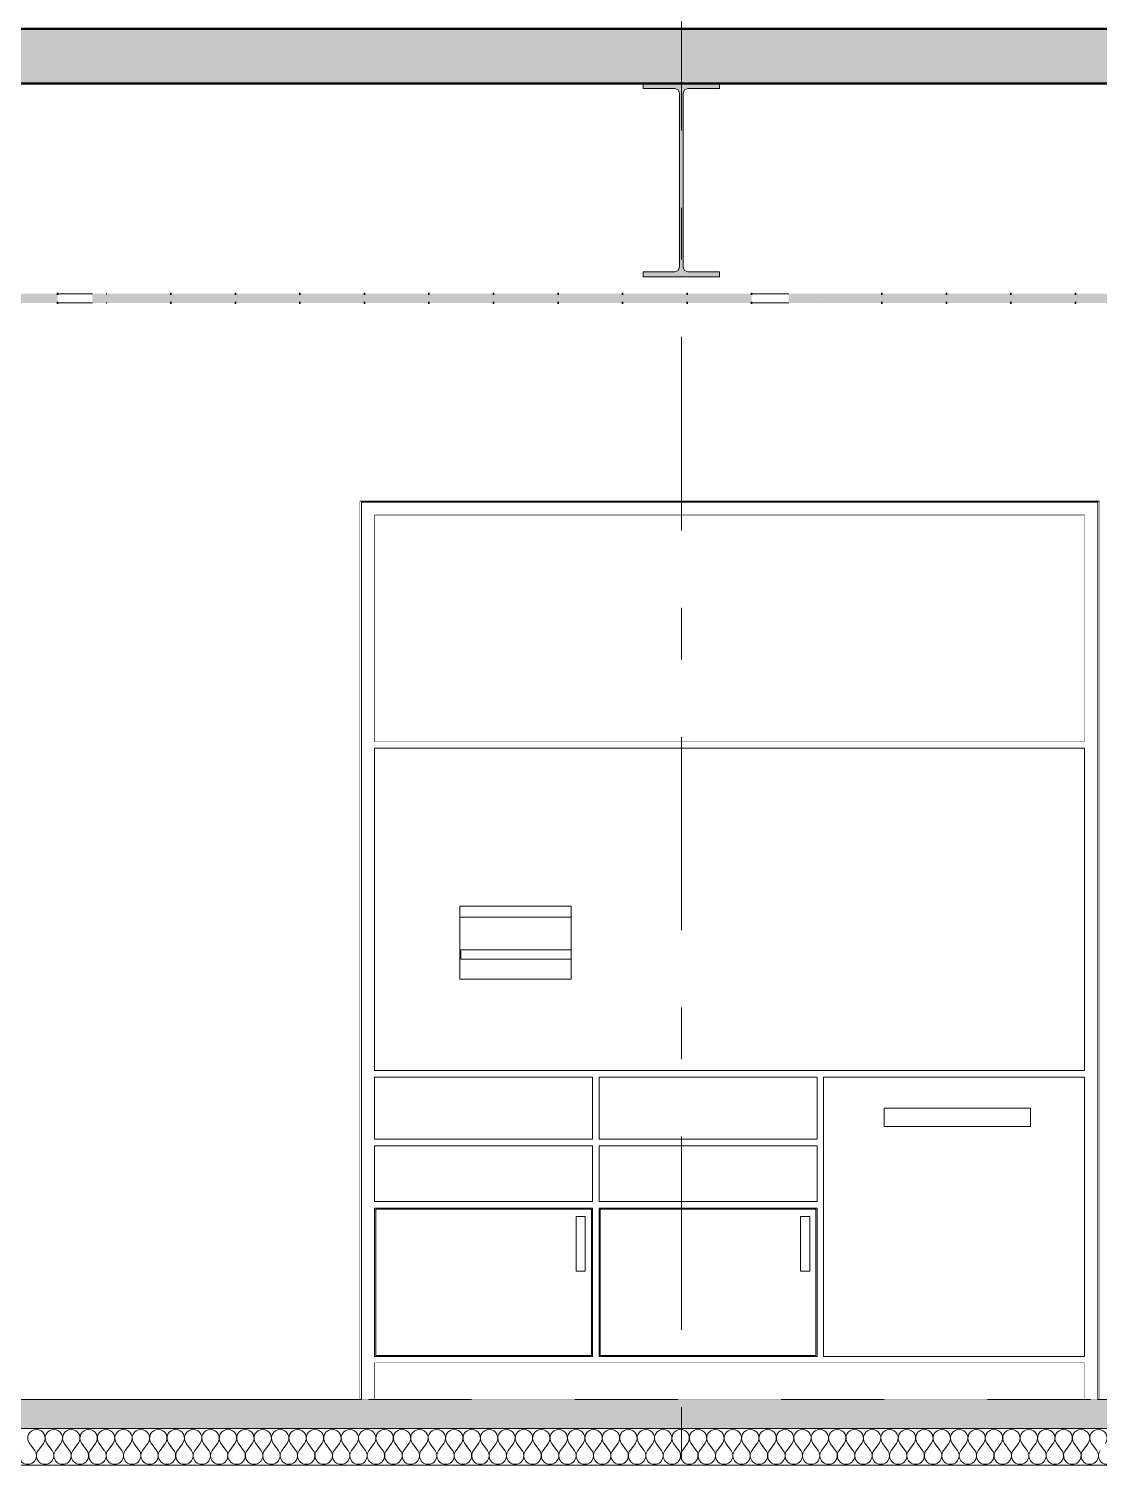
# Model space of a CAD drawing. Header units: millimetres. Extents: x -46169 to 228156, y -86316 to 18123.
# Drawn here: x 129579 to 132507, y -81291 to -77361 of the extents above; entities that cross this region are included whole.
import ezdxf
from ezdxf.enums import TextEntityAlignment as Align

# ---------------------------------------------------------------- set-up
doc = ezdxf.new("R2010")
doc.units = ezdxf.units.MM
doc.header["$MEASUREMENT"] = 0
for name, pattern in [('Dashed', [2822.222233, 1411.111116, -1411.111116]), ('Dense Dotted', [176.388884, 0, -176.388884]), ('Double Dashed', [1093.611073, 529.166651, -211.666656, 141.111112, -211.666656]), ('Wipeout_Contour', [1000, 0, -1000])]:
    doc.linetypes.add(name, pattern=pattern)
for name, color, linetype, lineweight, true_color in [('0_Pen_No__105', 7, 'Continuous', 15, 0xa6a6a6), ('A-230-M_FLOOR.IFC Import_Pen_No__109', 7, 'Continuous', 15, 0xa6a6a6), ('A-230-M_FLOOR.IFC Import_Pen_No__29', 7, 'Continuous', 50, 0x2a2a2a), ('New_A-15-MG_Structural_Grid_Phase_2_Pen_No__222', 7, 'Continuous', 13, 0x65af33), ('New_A-20-M_Ceiling_Pen_No__102', 7, 'Continuous', 15, 0xcccccc), ('New_A-20-M_Ceiling_Pen_No__29', 7, 'Continuous', 50, 0x2a2a2a), ('New_A-20-M_Ceiling_Pen_No__81', 7, 'Continuous', 20, 0x6a6a6a), ('New_A-20-M_Floor_Slab_Pen_No__107', 7, 'Continuous', 15, 0xa6a6a6), ('New_A-20-M_Floor_Slab_Pen_No__109', 7, 'Continuous', 15, 0xa6a6a6), ('New_A-20-M_Floor_Slab_Pen_No__162', 7, 'Continuous', 0, 0xe47200)]:
    doc.layers.add(name, color=color, linetype=linetype, lineweight=lineweight, true_color=true_color)
for name, color, linetype in [('A-230-M_FLOOR.IFC Import', 7, 'Continuous'), ('A-25-M_Curtain_Wall', 7, 'Continuous'), ('A-25-M_Wall_Int', 7, 'Continuous'), ('ArchiCAD Windows', 7, 'Continuous'), ('New_A-15-MG_Structural_Grid_Phase_2', 7, 'Continuous'), ('New_A-20-M_Ceiling', 7, 'Continuous'), ('New_A-20-M_Floor_Slab', 7, 'Continuous'), ('New_A-25-M_Wall_Int', 7, 'Continuous'), ('S-280-M_STRUCT_FRAME.IFC Import', 7, 'Continuous')]:
    doc.layers.add(name, color=color, linetype=linetype)
for name, color, linetype, lineweight in [('A-25-M_Curtain_Wall_Pen_No__90', 8, 'Continuous', 20), ('A-25-M_Wall_Int_Pen_No__87', 8, 'Continuous', 20), ('ArchiCAD Windows_Pen_No__87', 8, 'Continuous', 20), ('New_A-20-M_Floor_Slab_Pen_No__1', 7, 'Continuous', 13), ('New_A-25-M_Wall_Int_Pen_No__87', 8, 'Continuous', 20), ('New_A-25-M_Wall_Int_Pen_No__89', 8, 'Continuous', 20), ('S-280-M_STRUCT_FRAME.IFC Import_Pen_No__1', 7, 'Continuous', 13), ('S-280-M_STRUCT_FRAME.IFC Import_Pen_No__160', 5, 'Continuous', 200)]:
    doc.layers.add(name, color=color, linetype=linetype, lineweight=lineweight)
doc.styles.add('GENERATED_STYLE_1', font='')
doc.styles.get('GENERATED_STYLE_1').set_extended_font_data('Swis721 BT')
pattern_1 = [(0, (104446.8, -81110.96), (0, 779.423), [48.75, -401.25]), (0, (104671.8, -80721.25), (0, 779.423), [48.75, -401.25]), (60, (104446.8, -81110.96), (-675, 389.711), [48.75, -401.25]), (60, (104896.8, -81110.96), (-675, 389.711), [48.75, -401.25]), (120, (104495.5, -81110.96), (675, 389.711), [48.75, -401.25]), (120, (104945.5, -81110.96), (675, 389.711), [48.75, -401.25]), (0, (104446.78, -81035.96), (0, 150), [0, -150, 0, -225]), (45, (104521.78, -81035.96), (-106.066, 106.066), [0, -112.5, 0, -187.5])]

# ---------------------------------------------------------------- blocks, each defined once
blk = doc.blocks.new('Section Elem_13_1', base_point=(104446.8, -81111))
at = {"color": 254, "linetype": 'Wipeout_Contour', "lineweight": 0, "ltscale": 613261.561399}
blk.add_wipeout([(126599.8, -77361), (138228.8, -77361), (138228.8, -77086), (126599.8, -77086)], dxfattribs=at).dxf.layer = 'New_A-20-M_Floor_Slab'
blk = doc.blocks.new('Section Elem_18_1', base_point=(104446.8, -81111))
at = {"layer": 'New_A-25-M_Wall_Int_Pen_No__87', "linetype": 'Continuous'}
blk.add_line((132506.8, -78653), (132506.8, -81111), dxfattribs=at)
blk = doc.blocks.new('Section Elem_42_1', base_point=(104446.8, -81111))
at = {"color": 254, "linetype": 'Wipeout_Contour', "lineweight": 0, "ltscale": 9025615.064778667}
blk.add_wipeout([(122227.6, -77530.2), (122227.6, -77953.8), (122232.9, -77956), (122295.1, -77956), (122295.1, -77973), (122227.6, -77973), (122227.6, -78086), (129753.1, -78086), (130484.8, -78086), (130484.8, -77511), (128118.2, -77511), (128118.2, -77524.2), (128031.3, -77524.2), (128022.3, -77527.9), (128018.6, -77536.9), (128018.6, -78013.4), (128022.3, -78022.3), (128031.3, -78026.1), (128118.2, -78026.1), (128118.2, -78039.3), (127909.4, -78039.3), (127909.4, -78026.1), (127996.3, -78026.1), (128005.2, -78022.3), (128009, -78013.4), (128009, -77844.3), (128008.9, -77844.3), (128008.9, -77644.3), (128009, -77644.3), (128009, -77536.9), (128005.2, -77527.9), (127996.3, -77524.2), (127909.4, -77524.2), (127909.4, -77511), (124768.3, -77511), (124768.3, -77524.2), (124681.4, -77524.2), (124672.4, -77527.9), (124668.7, -77536.9), (124668.7, -77644.3), (124668.7, -77844.3), (124668.7, -78013.4), (124672.4, -78022.3), (124681.4, -78026.1), (124768.3, -78026.1), (124768.3, -78039.3), (124559.5, -78039.3), (124559.5, -78026.1), (124646.4, -78026.1), (124655.3, -78022.3), (124659.1, -78013.4), (124659.1, -77844.3), (124659.1, -77644.3), (124659.1, -77536.9), (124655.3, -77527.9), (124646.4, -77524.2), (124559.5, -77524.2), (124559.5, -77511), (122295.1, -77511), (122295.1, -77528), (122232.9, -77528)], dxfattribs=at).dxf.layer = 'New_A-25-M_Wall_Int'
at = {"color": 254, "linetype": 'Wipeout_Contour', "lineweight": 0, "ltscale": 748914.291087}
blk.add_wipeout([(129753.1, -78111), (122227.6, -78111), (122227.6, -81111), (130484.8, -81111), (130484.8, -78111)], dxfattribs=at).dxf.layer = 'New_A-25-M_Wall_Int'
at = {"layer": 'New_A-25-M_Wall_Int_Pen_No__87', "linetype": 'Continuous'}
blk.add_line((130484.8, -78653), (130484.8, -81111), dxfattribs=at)
blk = doc.blocks.new('Section Elem_73_1', base_point=(104446.8, -81111))
at = {"color": 254, "linetype": 'Wipeout_Contour', "lineweight": 0, "ltscale": 1850826.617403257}
blk.add_wipeout([(130484.8, -81111), (130488.8, -81111), (130488.8, -78656), (132502.8, -78656), (132502.8, -79310.8), (132502.8, -80229), (132502.8, -80993), (132502.8, -81011), (132502.8, -81111), (132506.8, -81111), (132506.8, -78653), (130484.8, -78653)], dxfattribs=at).dxf.layer = 'New_A-25-M_Wall_Int'
blk = doc.blocks.new('*X185', base_point=(104446.8, -81111))
at = {"layer": 'New_A-20-M_Floor_Slab_Pen_No__107', "linetype": 'Continuous'}
for p, q in [((129595, -81250), (129580.7, -81230.9)), ((129604.5, -81250), (129618.8, -81230.9)), ((129642.6, -81250), (129628.4, -81230.9)), ((129652.2, -81250), (129666.5, -81230.9)), ((129690.3, -81250), (129676, -81230.9)), ((129699.8, -81250), (129714.1, -81230.9)), ((129737.9, -81250), (129723.6, -81230.9)), ((129747.4, -81250), (129761.7, -81230.9)), ((129785.5, -81250), (129771.2, -81230.9)), ((129795, -81250), (129809.3, -81230.9)), ((129833.1, -81250), (129818.8, -81230.9)), ((129842.6, -81250), (129856.9, -81230.9)), ((129880.7, -81250), (129866.5, -81230.9)), ((129890.3, -81250), (129904.5, -81230.9)), ((129928.4, -81250), (129914.1, -81230.9)), ((129937.9, -81250), (129952.2, -81230.9)), ((129976, -81250), (129961.7, -81230.9)), ((129985.5, -81250), (129999.8, -81230.9)), ((130023.6, -81250), (130009.3, -81230.9)), ((130033.1, -81250), (130047.4, -81230.9)), ((130071.2, -81250), (130056.9, -81230.9)), ((130080.7, -81250), (130095, -81230.9)), ((130118.8, -81250), (130104.5, -81230.9)), ((130128.4, -81250), (130142.6, -81230.9)), ((130166.5, -81250), (130152.2, -81230.9)), ((130176, -81250), (130190.3, -81230.9)), ((130214.1, -81250), (130199.8, -81230.9)), ((130223.6, -81250), (130237.9, -81230.9)), ((130261.7, -81250), (130247.4, -81230.9)), ((130271.2, -81250), (130285.5, -81230.9)), ((130309.3, -81250), (130295, -81230.9)), ((130318.8, -81250), (130333.1, -81230.9)), ((130356.9, -81250), (130342.6, -81230.9)), ((130366.5, -81250), (130380.7, -81230.9)), ((130404.5, -81250), (130390.3, -81230.9)), ((130414.1, -81250), (130428.4, -81230.9)), ((130452.2, -81250), (130437.9, -81230.9)), ((130461.7, -81250), (130476, -81230.9)), ((130499.8, -81250), (130485.5, -81230.9)), ((130509.3, -81250), (130523.6, -81230.9)), ((130547.4, -81250), (130533.1, -81230.9)), ((130556.9, -81250), (130571.2, -81230.9)), ((130595, -81250), (130580.7, -81230.9)), ((130604.5, -81250), (130618.8, -81230.9)), ((130642.6, -81250), (130628.4, -81230.9)), ((130652.2, -81250), (130666.5, -81230.9)), ((130690.3, -81250), (130676, -81230.9)), ((130699.8, -81250), (130714.1, -81230.9)), ((130737.9, -81250), (130723.6, -81230.9)), ((130747.4, -81250), (130761.7, -81230.9)), ((130785.5, -81250), (130771.2, -81230.9)), ((130795, -81250), (130809.3, -81230.9)), ((130833.1, -81250), (130818.8, -81230.9)), ((130842.6, -81250), (130856.9, -81230.9)), ((130880.7, -81250), (130866.5, -81230.9)), ((130890.3, -81250), (130904.5, -81230.9)), ((130928.4, -81250), (130914.1, -81230.9)), ((130937.9, -81250), (130952.2, -81230.9)), ((130976, -81250), (130961.7, -81230.9)), ((130985.5, -81250), (130999.8, -81230.9)), ((131023.6, -81250), (131009.3, -81230.9)), ((131033.1, -81250), (131047.4, -81230.9)), ((131071.2, -81250), (131056.9, -81230.9)), ((131080.7, -81250), (131095, -81230.9)), ((131118.8, -81250), (131104.5, -81230.9)), ((131128.4, -81250), (131142.6, -81230.9)), ((131166.5, -81250), (131152.2, -81230.9)), ((131176, -81250), (131190.3, -81230.9)), ((131214.1, -81250), (131199.8, -81230.9)), ((131223.6, -81250), (131237.9, -81230.9)), ((131261.7, -81250), (131247.4, -81230.9)), ((131271.2, -81250), (131285.5, -81230.9)), ((131309.3, -81250), (131295, -81230.9)), ((131318.8, -81250), (131333.1, -81230.9)), ((131356.9, -81250), (131342.6, -81230.9)), ((131366.5, -81250), (131380.7, -81230.9)), ((131404.5, -81250), (131390.3, -81230.9)), ((131414.1, -81250), (131428.4, -81230.9)), ((131452.2, -81250), (131437.9, -81230.9)), ((131461.7, -81250), (131476, -81230.9)), ((131499.8, -81250), (131485.5, -81230.9)), ((131509.3, -81250), (131523.6, -81230.9)), ((131547.4, -81250), (131533.1, -81230.9)), ((131556.9, -81250), (131571.2, -81230.9)), ((131595, -81250), (131580.7, -81230.9)), ((131604.5, -81250), (131618.8, -81230.9)), ((131642.6, -81250), (131628.4, -81230.9)), ((131652.2, -81250), (131666.5, -81230.9)), ((131690.3, -81250), (131676, -81230.9)), ((131699.8, -81250), (131714.1, -81230.9)), ((131737.9, -81250), (131723.6, -81230.9)), ((131747.4, -81250), (131761.7, -81230.9)), ((131785.5, -81250), (131771.2, -81230.9)), ((131795, -81250), (131809.3, -81230.9)), ((131833.1, -81250), (131818.8, -81230.9)), ((131842.6, -81250), (131856.9, -81230.9)), ((131880.7, -81250), (131866.5, -81230.9)), ((131890.3, -81250), (131904.5, -81230.9)), ((131928.4, -81250), (131914.1, -81230.9)), ((131937.9, -81250), (131952.2, -81230.9)), ((131976, -81250), (131961.7, -81230.9)), ((131985.5, -81250), (131999.8, -81230.9)), ((132023.6, -81250), (132009.3, -81230.9)), ((132033.1, -81250), (132047.4, -81230.9)), ((132071.2, -81250), (132056.9, -81230.9)), ((132080.7, -81250), (132095, -81230.9)), ((132118.8, -81250), (132104.5, -81230.9)), ((132128.4, -81250), (132142.6, -81230.9)), ((132166.5, -81250), (132152.2, -81230.9)), ((132176, -81250), (132190.3, -81230.9)), ((132214.1, -81250), (132199.8, -81230.9)), ((132223.6, -81250), (132237.9, -81230.9)), ((132261.7, -81250), (132247.4, -81230.9)), ((132271.2, -81250), (132285.5, -81230.9)), ((132309.3, -81250), (132295, -81230.9)), ((132318.8, -81250), (132333.1, -81230.9)), ((132356.9, -81250), (132342.6, -81230.9)), ((132366.5, -81250), (132380.7, -81230.9)), ((132404.5, -81250), (132390.3, -81230.9)), ((132414.1, -81250), (132428.4, -81230.9)), ((132452.2, -81250), (132437.9, -81230.9)), ((132461.7, -81250), (132476, -81230.9)), ((132499.8, -81250), (132485.5, -81230.9))]:
    blk.add_line(p, q, dxfattribs=at)
for centre, start, end in [((129599.8, -81216.7), 90, 216.8699), ((129599.8, -81216.7), 323.1301, 90), ((129647.4, -81216.7), 90, 216.8699), ((129647.4, -81216.7), 323.1301, 90), ((129695, -81216.7), 90, 216.8699), ((129695, -81216.7), 323.1301, 90), ((129742.6, -81216.7), 90, 216.8699), ((129742.6, -81216.7), 323.1301, 90), ((129790.3, -81216.7), 90, 216.8699), ((129790.3, -81216.7), 323.1301, 90), ((129837.9, -81216.7), 90, 216.8699), ((129837.9, -81216.7), 323.1301, 90), ((129885.5, -81216.7), 90, 216.8699), ((129885.5, -81216.7), 323.1301, 90), ((129933.1, -81216.7), 90, 216.8699), ((129933.1, -81216.7), 323.1301, 90), ((129980.7, -81216.7), 90, 216.8699), ((129980.7, -81216.7), 323.1301, 90), ((130028.4, -81216.7), 90, 216.8699), ((130028.4, -81216.7), 323.1301, 90), ((130076, -81216.7), 90, 216.8699), ((130076, -81216.7), 323.1301, 90), ((130123.6, -81216.7), 90, 216.8699), ((130123.6, -81216.7), 323.1301, 90), ((130171.2, -81216.7), 90, 216.8699), ((130171.2, -81216.7), 323.1301, 90), ((130218.8, -81216.7), 90, 216.8699), ((130218.8, -81216.7), 323.1301, 90), ((130266.5, -81216.7), 90, 216.8699), ((130266.5, -81216.7), 323.1301, 90), ((130314.1, -81216.7), 90, 216.8699), ((130314.1, -81216.7), 323.1301, 90), ((130361.7, -81216.7), 90, 216.8699), ((130361.7, -81216.7), 323.1301, 90), ((130409.3, -81216.7), 90, 216.8699), ((130409.3, -81216.7), 323.1301, 90), ((130456.9, -81216.7), 90, 216.8699), ((130456.9, -81216.7), 323.1301, 90), ((130504.5, -81216.7), 90, 216.8699), ((130504.5, -81216.7), 323.1301, 90), ((130552.2, -81216.7), 90, 216.8699), ((130552.2, -81216.7), 323.1301, 90), ((130599.8, -81216.7), 90, 216.8699), ((130599.8, -81216.7), 323.1301, 90), ((130647.4, -81216.7), 90, 216.8699), ((130647.4, -81216.7), 323.1301, 90), ((130695, -81216.7), 90, 216.8699), ((130695, -81216.7), 323.1301, 90), ((130742.6, -81216.7), 90, 216.8699), ((130742.6, -81216.7), 323.1301, 90), ((130790.3, -81216.7), 90, 216.8699), ((130790.3, -81216.7), 323.1301, 90), ((130837.9, -81216.7), 90, 216.8699), ((130837.9, -81216.7), 323.1301, 90), ((130885.5, -81216.7), 90, 216.8699), ((130885.5, -81216.7), 323.1301, 90), ((130933.1, -81216.7), 90, 216.8699), ((130933.1, -81216.7), 323.1301, 90), ((130980.7, -81216.7), 90, 216.8699), ((130980.7, -81216.7), 323.1301, 90), ((131028.4, -81216.7), 90, 216.8699), ((131028.4, -81216.7), 323.1301, 90), ((131076, -81216.7), 90, 216.8699), ((131076, -81216.7), 323.1301, 90), ((131123.6, -81216.7), 90, 216.8699), ((131123.6, -81216.7), 323.1301, 90), ((131171.2, -81216.7), 90, 216.8699), ((131171.2, -81216.7), 323.1301, 90), ((131218.8, -81216.7), 90, 216.8699), ((131218.8, -81216.7), 323.1301, 90), ((131266.5, -81216.7), 90, 216.8699), ((131266.5, -81216.7), 323.1301, 90), ((131314.1, -81216.7), 90, 216.8699), ((131314.1, -81216.7), 323.1301, 90), ((131361.7, -81216.7), 90, 216.8699), ((131361.7, -81216.7), 323.1301, 90), ((131409.3, -81216.7), 90, 216.8699), ((131409.3, -81216.7), 323.1301, 90), ((131456.9, -81216.7), 90, 216.8699), ((131456.9, -81216.7), 323.1301, 90), ((131504.5, -81216.7), 90, 216.8699), ((131504.5, -81216.7), 323.1301, 90), ((131552.2, -81216.7), 90, 216.8699), ((131552.2, -81216.7), 323.1301, 90), ((131599.8, -81216.7), 90, 216.8699), ((131599.8, -81216.7), 323.1301, 90), ((131647.4, -81216.7), 90, 216.8699), ((131647.4, -81216.7), 323.1301, 90), ((131695, -81216.7), 90, 216.8699), ((131695, -81216.7), 323.1301, 90), ((131742.6, -81216.7), 90, 216.8699), ((131742.6, -81216.7), 323.1301, 90), ((131790.3, -81216.7), 90, 216.8699), ((131790.3, -81216.7), 323.1301, 90), ((131837.9, -81216.7), 90, 216.8699), ((131837.9, -81216.7), 323.1301, 90), ((131885.5, -81216.7), 90, 216.8699), ((131885.5, -81216.7), 323.1301, 90), ((131933.1, -81216.7), 90, 216.8699), ((131933.1, -81216.7), 323.1301, 90), ((131980.7, -81216.7), 90, 216.8699), ((131980.7, -81216.7), 323.1301, 90), ((132028.4, -81216.7), 90, 216.8699), ((132028.4, -81216.7), 323.1301, 90), ((132076, -81216.7), 90, 216.8699), ((132076, -81216.7), 323.1301, 90), ((132123.6, -81216.7), 90, 216.8699), ((132123.6, -81216.7), 323.1301, 90), ((132171.2, -81216.7), 90, 216.8699), ((132171.2, -81216.7), 323.1301, 90), ((132218.8, -81216.7), 90, 216.8699), ((132218.8, -81216.7), 323.1301, 90), ((132266.5, -81216.7), 90, 216.8699), ((132266.5, -81216.7), 323.1301, 90), ((132314.1, -81216.7), 90, 216.8699), ((132314.1, -81216.7), 323.1301, 90), ((132361.7, -81216.7), 90, 216.8699), ((132361.7, -81216.7), 323.1301, 90), ((132409.3, -81216.7), 90, 216.8699), ((132409.3, -81216.7), 323.1301, 90), ((132456.9, -81216.7), 90, 216.8699), ((132456.9, -81216.7), 323.1301, 90), ((132504.5, -81216.7), 90, 216.8699), ((132504.5, -81216.7), 323.1301, 90), ((129576, -81264.3), 143.1301, 36.8699), ((129623.6, -81264.3), 143.1301, 36.8699), ((129671.2, -81264.3), 143.1301, 36.8699), ((129718.8, -81264.3), 143.1301, 36.8699), ((129766.5, -81264.3), 143.1301, 36.8699), ((129814.1, -81264.3), 143.1301, 36.8699), ((129861.7, -81264.3), 143.1301, 36.8699), ((129909.3, -81264.3), 143.1301, 36.8699), ((129956.9, -81264.3), 143.1301, 36.8699), ((130004.5, -81264.3), 143.1301, 36.8699), ((130052.2, -81264.3), 143.1301, 36.8699), ((130099.8, -81264.3), 143.1301, 36.8699), ((130147.4, -81264.3), 143.1301, 36.8699), ((130195, -81264.3), 143.1301, 36.8699), ((130242.6, -81264.3), 143.1301, 36.8699), ((130290.3, -81264.3), 143.1301, 36.8699), ((130337.9, -81264.3), 143.1301, 36.8699), ((130385.5, -81264.3), 143.1301, 36.8699), ((130433.1, -81264.3), 143.1301, 36.8699), ((130480.7, -81264.3), 143.1301, 36.8699), ((130528.4, -81264.3), 143.1301, 36.8699), ((130576, -81264.3), 143.1301, 36.8699), ((130623.6, -81264.3), 143.1301, 36.8699), ((130671.2, -81264.3), 143.1301, 36.8699), ((130718.8, -81264.3), 143.1301, 36.8699), ((130766.5, -81264.3), 143.1301, 36.8699), ((130814.1, -81264.3), 143.1301, 36.8699), ((130861.7, -81264.3), 143.1301, 36.8699), ((130909.3, -81264.3), 143.1301, 36.8699), ((130956.9, -81264.3), 143.1301, 36.8699), ((131004.5, -81264.3), 143.1301, 36.8699), ((131052.2, -81264.3), 143.1301, 36.8699), ((131099.8, -81264.3), 143.1301, 36.8699), ((131147.4, -81264.3), 143.1301, 36.8699), ((131195, -81264.3), 143.1301, 36.8699), ((131242.6, -81264.3), 143.1301, 36.8699), ((131290.3, -81264.3), 143.1301, 36.8699), ((131337.9, -81264.3), 143.1301, 36.8699), ((131385.5, -81264.3), 143.1301, 36.8699), ((131433.1, -81264.3), 143.1301, 36.8699), ((131480.7, -81264.3), 143.1301, 36.8699), ((131528.4, -81264.3), 143.1301, 36.8699), ((131576, -81264.3), 143.1301, 36.8699), ((131623.6, -81264.3), 143.1301, 36.8699), ((131671.2, -81264.3), 143.1301, 36.8699), ((131718.8, -81264.3), 143.1301, 36.8699), ((131766.5, -81264.3), 143.1301, 36.8699), ((131814.1, -81264.3), 143.1301, 36.8699), ((131861.7, -81264.3), 143.1301, 36.8699), ((131909.3, -81264.3), 143.1301, 36.8699), ((131956.9, -81264.3), 143.1301, 36.8699), ((132004.5, -81264.3), 143.1301, 36.8699), ((132052.2, -81264.3), 143.1301, 36.8699), ((132099.8, -81264.3), 143.1301, 36.8699), ((132147.4, -81264.3), 143.1301, 36.8699), ((132195, -81264.3), 143.1301, 36.8699), ((132242.6, -81264.3), 143.1301, 36.8699), ((132290.3, -81264.3), 143.1301, 36.8699), ((132337.9, -81264.3), 143.1301, 36.8699), ((132385.5, -81264.3), 143.1301, 36.8699), ((132433.1, -81264.3), 143.1301, 36.8699), ((132480.7, -81264.3), 143.1301, 36.8699), ((132528.4, -81264.3), 143.1301, 36.8699)]:
    blk.add_arc(centre, 23.8, start, end, dxfattribs=at)
blk = doc.blocks.new('Section Elem_146_1', base_point=(104446.8, -81111))
at = {"color": 254, "linetype": 'Wipeout_Contour', "lineweight": 0, "ltscale": 621519.596762}
blk.add_wipeout([(138338.7, -81190), (138338.7, -81111), (126599.8, -81111), (126599.8, -81190)], dxfattribs=at).dxf.layer = 'New_A-20-M_Floor_Slab'
at = {"layer": 'New_A-20-M_Floor_Slab_Pen_No__109', "linetype": 'Continuous'}
h = blk.add_hatch(dxfattribs=at)
h.set_pattern_fill('Lightweight_Concrete_0001', color=256, style=0, pattern_type=2)
h.set_pattern_definition(pattern_1)
h.paths.add_polyline_path([(138338.7, -81190), (138338.7, -81111), (126599.8, -81111), (126599.8, -81190)])
at = {"layer": 'New_A-20-M_Floor_Slab_Pen_No__162', "linetype": 'Continuous'}
blk.add_hatch(color=256, dxfattribs=at).paths.add_polyline_path([(138338.7, -81190.5), (138338.7, -81190), (126599.8, -81190), (126599.8, -81190.5)])
at = {"layer": 'New_A-20-M_Floor_Slab_Pen_No__1', "linetype": 'Continuous', "flags": 128}
blk.add_lwpolyline([(177172.4, -81111), (160483.1, -81111), (138338.7, -81111), (126599.8, -81111), (105107.6, -81111)], dxfattribs=at)
at = {"color": 254, "linetype": 'Wipeout_Contour', "lineweight": 0, "ltscale": 621707.894213}
blk.add_wipeout([(126599.8, -81290.5), (138338.7, -81290.5), (138338.7, -81190.5), (126599.8, -81190.5)], dxfattribs=at).dxf.layer = 'New_A-20-M_Floor_Slab'
at = {"layer": 'New_A-20-M_Floor_Slab_Pen_No__1', "linetype": 'Continuous', "flags": 128}
for points in [[(181470.3, -81190), (160483.1, -81190), (138338.7, -81190), (126599.8, -81190), (105107.6, -81190)], [(181470.3, -81190.5), (160483.1, -81190.5), (138338.7, -81190.5), (126599.8, -81190.5), (105107.6, -81190.5)], [(181470.3, -81290.5), (160483.1, -81290.5), (138338.7, -81290.5), (126599.8, -81290.5), (105107.6, -81290.5)]]:
    blk.add_lwpolyline(points, dxfattribs=at)
at = {"layer": 'New_A-20-M_Floor_Slab'}
blk.add_blockref('*X185', (104446.8, -81111), dxfattribs=at)
blk = doc.blocks.new('Section Elem_165_1', base_point=(104446.8, -81111))
at = {"color": 254, "linetype": 'Wipeout_Contour', "lineweight": 0, "ltscale": 613189.675621}
blk.add_wipeout([(131062, -79769.7), (131062, -79763.2), (130757.8, -79763.2), (130757.8, -79769.7)], dxfattribs=at).dxf.layer = 'A-25-M_Curtain_Wall'
at = {"color": 254, "linetype": 'Wipeout_Contour', "lineweight": 0, "ltscale": 613206.57269}
blk.add_wipeout([(131062, -79779.5), (131062, -79769.7), (130757.8, -79769.7), (130757.8, -79779.5)], dxfattribs=at).dxf.layer = 'A-25-M_Curtain_Wall'
at = {"color": 254, "linetype": 'Wipeout_Contour', "lineweight": 0, "ltscale": 1226876.746233034}
blk.add_wipeout([(131062, -79961), (131062, -79906), (130760.6, -79906), (130760.6, -79881), (131062, -79881), (131062, -79791), (130757.8, -79791), (130757.8, -79961)], dxfattribs=at).dxf.layer = 'A-25-M_Curtain_Wall'
at = {"layer": 'A-25-M_Curtain_Wall_Pen_No__90', "linetype": 'Continuous'}
blk.add_line((131062, -79961), (130757.8, -79961), dxfattribs=at)
at = {"color": 254, "linetype": 'Wipeout_Contour', "lineweight": 0, "ltscale": 613228.651584}
blk.add_wipeout([(131062, -79791), (131062, -79779.5), (130757.8, -79779.5), (130757.8, -79791)], dxfattribs=at).dxf.layer = 'A-25-M_Curtain_Wall'
at = {"color": 254, "linetype": 'Wipeout_Contour', "lineweight": 0, "ltscale": 613458.854699}
blk.add_wipeout([(131062, -79906), (131062, -79881), (130760.6, -79881), (130760.6, -79906)], dxfattribs=at).dxf.layer = 'A-25-M_Curtain_Wall'
at = {"layer": 'A-25-M_Curtain_Wall_Pen_No__90', "linetype": 'Continuous'}
for p, q in [((131062, -79791), (130757.8, -79791)), ((130757.8, -79791), (130757.8, -79961)), ((131062, -79791), (131062, -79881)), ((131062, -79881), (130760.6, -79881)), ((130760.6, -79906), (130760.6, -79881)), ((131062, -79906), (131062, -79881)), ((131062, -79906), (130760.6, -79906)), ((131062, -79906), (131062, -79961))]:
    blk.add_line(p, q, dxfattribs=at)
at = {"color": 254, "linetype": 'Wipeout_Contour', "lineweight": 0, "ltscale": 613180.531492}
blk.add_wipeout([(131062, -79763.2), (131062, -79761), (130757.8, -79761), (130757.8, -79763.2)], dxfattribs=at).dxf.layer = 'A-25-M_Curtain_Wall'
at = {"layer": 'A-25-M_Curtain_Wall_Pen_No__90', "linetype": 'Continuous'}
for p, q in [((131062, -79761), (130757.8, -79761)), ((130757.8, -79761), (130757.8, -79763.2)), ((130757.8, -79763.2), (130757.8, -79769.7)), ((130757.8, -79769.7), (130757.8, -79779.5)), ((131062, -79761), (131062, -79763.2)), ((131062, -79769.7), (131062, -79763.2)), ((131062, -79779.5), (131062, -79769.7)), ((130757.8, -79791), (130757.8, -79779.5)), ((131062, -79791), (131062, -79779.5))]:
    blk.add_line(p, q, dxfattribs=at)
blk = doc.blocks.new('Section Elem_170_1', base_point=(104446.8, -81111))
at = {"color": 254, "linetype": 'Wipeout_Contour', "lineweight": 0, "ltscale": 4428010.867318773}
blk.add_wipeout([(130484.8, -78086), (131657.4, -78086), (132506.8, -78086), (132506.8, -77511), (131468, -77511), (131468, -77524.2), (131381.1, -77524.2), (131372.2, -77527.9), (131368.4, -77536.9), (131368.4, -78013.4), (131372.2, -78022.3), (131381.1, -78026.1), (131468, -78026.1), (131468, -78039.3), (131259.2, -78039.3), (131259.2, -78026.1), (131346.1, -78026.1), (131355.1, -78022.3), (131358.8, -78013.4), (131358.8, -77844.3), (131358.8, -77844.3), (131358.8, -77644.3), (131358.8, -77644.3), (131358.8, -77536.9), (131355.1, -77527.9), (131346.1, -77524.2), (131259.2, -77524.2), (131259.2, -77511), (130484.8, -77511)], dxfattribs=at).dxf.layer = 'New_A-25-M_Wall_Int'
at = {"color": 254, "linetype": 'Wipeout_Contour', "lineweight": 0, "ltscale": 765426.831915}
blk.add_wipeout([(130484.8, -78653), (132506.8, -78653), (132506.8, -78111), (131657.4, -78111), (130484.8, -78111)], dxfattribs=at).dxf.layer = 'New_A-25-M_Wall_Int'
at = {"layer": 'New_A-25-M_Wall_Int_Pen_No__87', "linetype": 'Continuous'}
blk.add_line((132506.8, -78653), (130484.8, -78653), dxfattribs=at)
blk = doc.blocks.new('Section Elem_354_1', base_point=(104446.8, -81111))
at = {"layer": 'S-280-M_STRUCT_FRAME.IFC Import_Pen_No__160', "linetype": 'Continuous', "lineweight": 0, "true_color": 0x00007f}
blk.add_hatch(color=176, dxfattribs=at).paths.add_polyline_path([(131259.2, -78039.3), (131468, -78039.3), (131468, -78026.1), (131381.1, -78026.1), (131372.2, -78022.3), (131368.4, -78013.4), (131368.4, -77536.9), (131372.2, -77527.9), (131381.1, -77524.2), (131468, -77524.2), (131468, -77511), (131259.2, -77511), (131259.2, -77524.2), (131346.1, -77524.2), (131355.1, -77527.9), (131358.8, -77536.9), (131358.8, -78013.4), (131355.1, -78022.3), (131346.1, -78026.1), (131259.2, -78026.1)])
at = {"layer": 'S-280-M_STRUCT_FRAME.IFC Import_Pen_No__1', "linetype": 'Continuous'}
for p, q in [((131259.2, -77511), (131259.2, -77524.2)), ((131468, -77511), (131468, -77524.2)), ((131259.2, -78026.1), (131259.2, -78039.3)), ((131468, -78039.3), (131259.2, -78039.3)), ((131468, -78026.1), (131468, -78039.3))]:
    blk.add_line(p, q, dxfattribs=at)
at = {"layer": 'S-280-M_STRUCT_FRAME.IFC Import_Pen_No__1', "linetype": 'Continuous', "flags": 128}
for points in [[(131355.1, -77527.9), (131346.1, -77524.2), (131259.2, -77524.2)], [(131355.1, -77527.9), (131358.8, -77536.9), (131358.8, -78013.4), (131355.1, -78022.3)], [(131372.2, -77527.9), (131368.4, -77536.9), (131368.4, -78013.4), (131372.2, -78022.3)], [(131468, -77524.2), (131381.1, -77524.2), (131372.2, -77527.9)], [(131355.1, -78022.3), (131346.1, -78026.1), (131259.2, -78026.1)], [(131372.2, -78022.3), (131381.1, -78026.1), (131468, -78026.1)]]:
    blk.add_lwpolyline(points, dxfattribs=at)
blk = doc.blocks.new('Section Elem_370_1', base_point=(104446.8, -81111))
at = {"color": 254, "linetype": 'Wipeout_Contour', "lineweight": 0, "ltscale": 1246842.80835168}
blk.add_wipeout([(126599.8, -77511), (138228.8, -77511), (138228.8, -77361), (138063.7, -77361), (138063.7, -77503.3), (138048.7, -77503.3), (138048.7, -77361), (126599.8, -77361)], dxfattribs=at).dxf.layer = 'A-230-M_FLOOR.IFC Import'
at = {"layer": 'A-230-M_FLOOR.IFC Import_Pen_No__109', "linetype": 'Continuous'}
h = blk.add_hatch(dxfattribs=at)
h.set_pattern_fill('Lightweight_Concrete_0001', color=256, style=0, pattern_type=2)
h.set_pattern_definition(pattern_1)
h.paths.add_polyline_path([(126599.8, -77511), (138228.8, -77511), (138228.8, -77361), (138063.7, -77361), (138063.7, -77503.3), (138048.7, -77503.3), (138048.7, -77361), (126599.8, -77361)])
at = {"layer": 'A-230-M_FLOOR.IFC Import_Pen_No__29', "linetype": 'Continuous'}
for p, q in [((131259.2, -77511), (128118.2, -77511)), ((131468, -77511), (131259.2, -77511)), ((134609.2, -77511), (131468, -77511))]:
    blk.add_line(p, q, dxfattribs=at)
at = {"layer": 'A-230-M_FLOOR.IFC Import_Pen_No__29', "linetype": 'Continuous', "flags": 128}
blk.add_lwpolyline([(138048.7, -77361), (126599.8, -77361), (109659.6, -77361)], dxfattribs=at)
blk = doc.blocks.new('Section Elem_380_1', base_point=(104446.8, -81111))
at = {"color": 254, "linetype": 'Wipeout_Contour', "lineweight": 0, "ltscale": 736292.536529}
blk.add_wipeout([(126599.8, -81290.5), (105107.6, -81290.5), (105107.6, -81291), (137863.8, -81291), (137863.8, -81290.5)], dxfattribs=at).dxf.layer = 'A-230-M_FLOOR.IFC Import'
blk = doc.blocks.new('Section Elem_511_1', base_point=(104446.8, -81111))
at = {"color": 254, "linetype": 'Wipeout_Contour', "lineweight": 0, "ltscale": 614035.262643}
blk.add_wipeout([(131120.8, -80229), (130524.8, -80229), (130524.8, -80399), (131120.8, -80399)], dxfattribs=at).dxf.layer = 'New_A-25-M_Wall_Int'
at = {"color": 254, "linetype": 'Wipeout_Contour', "lineweight": 0, "ltscale": 618511.380697}
blk.add_wipeout([(131918.8, -80314.2), (131918.8, -80364.2), (132318.8, -80364.2), (132318.8, -80314.2)], dxfattribs=at).dxf.layer = 'New_A-25-M_Wall_Int'
at = {"color": 254, "linetype": 'Wipeout_Contour', "lineweight": 0, "ltscale": 615717.669505}
blk.add_wipeout([(131076, -80610), (131076, -80760), (131101, -80760), (131101, -80610)], dxfattribs=at).dxf.layer = 'New_A-25-M_Wall_Int'
at = {"color": 254, "linetype": 'Wipeout_Contour', "lineweight": 0, "ltscale": 617810.576008}
blk.add_wipeout([(131715, -80610), (131690, -80610), (131690, -80760), (131715, -80760)], dxfattribs=at).dxf.layer = 'New_A-25-M_Wall_Int'
at = {"color": 254, "linetype": 'Wipeout_Contour', "lineweight": 0, "ltscale": 614410.155374}
blk.add_wipeout([(130524.8, -80569), (131120.8, -80569), (131120.8, -80417), (130524.8, -80417)], dxfattribs=at).dxf.layer = 'New_A-25-M_Wall_Int'
at = {"color": 254, "linetype": 'Wipeout_Contour', "lineweight": 0, "ltscale": 616129.644492}
blk.add_wipeout([(131138.8, -80229), (131138.8, -80399), (131734.8, -80399), (131734.8, -80229)], dxfattribs=at).dxf.layer = 'New_A-25-M_Wall_Int'
at = {"color": 254, "linetype": 'Wipeout_Contour', "lineweight": 0, "ltscale": 616503.263658}
blk.add_wipeout([(131138.8, -80569), (131734.8, -80569), (131734.8, -80417), (131138.8, -80417)], dxfattribs=at).dxf.layer = 'New_A-25-M_Wall_Int'
blk = doc.blocks.new('Section Elem_512_1', base_point=(104446.8, -81111))
at = {"color": 254, "linetype": 'Wipeout_Contour', "lineweight": 0, "ltscale": 612108.780708}
blk.add_wipeout([(130488.8, -78692), (130488.8, -81111), (130524.8, -81111), (130524.8, -78692)], dxfattribs=at).dxf.layer = 'New_A-25-M_Wall_Int'
at = {"layer": 'New_A-25-M_Wall_Int_Pen_No__87', "linetype": 'Continuous'}
for p, q in [((130488.8, -81111), (130488.8, -78692)), ((130524.8, -78692), (130524.8, -79310.8)), ((130524.8, -79328.8), (130524.8, -80211)), ((130524.8, -80229), (130524.8, -80399)), ((130524.8, -80417), (130524.8, -80569)), ((130524.8, -80587), (130524.8, -80993)), ((130524.8, -81011), (130524.8, -81111))]:
    blk.add_line(p, q, dxfattribs=at)
blk = doc.blocks.new('Section Elem_513_1', base_point=(104446.8, -81111))
at = {"color": 254, "linetype": 'Wipeout_Contour', "lineweight": 0, "ltscale": 618870.304342}
blk.add_wipeout([(132502.8, -78692), (132466.8, -78692), (132466.8, -81111), (132502.8, -81111)], dxfattribs=at).dxf.layer = 'New_A-25-M_Wall_Int'
at = {"layer": 'New_A-25-M_Wall_Int_Pen_No__87', "linetype": 'Continuous'}
for p, q in [((132466.8, -78692), (132466.8, -79310.8)), ((132502.8, -81111), (132502.8, -78692)), ((132466.8, -79328.8), (132466.8, -80211)), ((132466.8, -80229), (132466.8, -80993)), ((132466.8, -81011), (132466.8, -81111))]:
    blk.add_line(p, q, dxfattribs=at)
blk = doc.blocks.new('Section Elem_514_1', base_point=(104446.8, -81111))
at = {"color": 254, "linetype": 'Wipeout_Contour', "lineweight": 0, "ltscale": 612940.387723}
blk.add_wipeout([(130488.8, -78692), (132502.8, -78692), (132502.8, -78656), (130488.8, -78656)], dxfattribs=at).dxf.layer = 'New_A-25-M_Wall_Int'
at = {"layer": 'New_A-25-M_Wall_Int_Pen_No__89', "linetype": 'Continuous'}
for p, q in [((132502.8, -78656), (130488.8, -78656)), ((130488.8, -78656), (130488.8, -78692)), ((132502.8, -78656), (132502.8, -78692)), ((132466.8, -78692), (130524.8, -78692))]:
    blk.add_line(p, q, dxfattribs=at)
blk = doc.blocks.new('Section Elem_515_1', base_point=(104446.8, -81111))
at = {"color": 254, "linetype": 'Wipeout_Contour', "lineweight": 0, "ltscale": 616138.077453}
blk.add_wipeout([(130524.8, -80229), (132466.8, -80229), (132466.8, -80211), (130524.8, -80211)], dxfattribs=at).dxf.layer = 'New_A-25-M_Wall_Int'
at = {"layer": 'New_A-25-M_Wall_Int_Pen_No__89', "linetype": 'Continuous'}
for p, q in [((132466.8, -80211), (130524.8, -80211)), ((131120.8, -80229), (130524.8, -80229)), ((131734.8, -80229), (131138.8, -80229)), ((132466.8, -80229), (131752.8, -80229))]:
    blk.add_line(p, q, dxfattribs=at)
blk = doc.blocks.new('Section Elem_516_1', base_point=(104446.8, -81111))
at = {"color": 254, "linetype": 'Wipeout_Contour', "lineweight": 0, "ltscale": 615279.505806}
blk.add_wipeout([(130524.8, -80417), (131734.8, -80417), (131734.8, -80399), (130524.8, -80399)], dxfattribs=at).dxf.layer = 'New_A-25-M_Wall_Int'
at = {"layer": 'New_A-25-M_Wall_Int_Pen_No__89', "linetype": 'Continuous'}
for p, q in [((131120.8, -80399), (130524.8, -80399)), ((131734.8, -80399), (131138.8, -80399)), ((131120.8, -80417), (130524.8, -80417)), ((131734.8, -80417), (131138.8, -80417))]:
    blk.add_line(p, q, dxfattribs=at)
blk = doc.blocks.new('Section Elem_517_1', base_point=(104446.8, -81111))
at = {"color": 254, "linetype": 'Wipeout_Contour', "lineweight": 0, "ltscale": 617772.933452}
blk.add_wipeout([(130524.8, -81011), (132466.8, -81011), (132466.8, -80993), (130524.8, -80993)], dxfattribs=at).dxf.layer = 'New_A-25-M_Wall_Int'
at = {"layer": 'New_A-25-M_Wall_Int_Pen_No__89', "linetype": 'Continuous'}
for p, q in [((131120.8, -80993), (130524.8, -80993)), ((132466.8, -81011), (130524.8, -81011)), ((131734.8, -80993), (131138.8, -80993)), ((132466.8, -80993), (131752.8, -80993))]:
    blk.add_line(p, q, dxfattribs=at)
blk = doc.blocks.new('Section Elem_518_1', base_point=(104446.8, -81111))
at = {"color": 254, "linetype": 'Wipeout_Contour', "lineweight": 0, "ltscale": 617798.045831}
blk.add_wipeout([(131752.8, -80229), (131734.8, -80229), (131734.8, -80993), (131752.8, -80993)], dxfattribs=at).dxf.layer = 'New_A-25-M_Wall_Int'
at = {"layer": 'New_A-25-M_Wall_Int_Pen_No__87', "linetype": 'Continuous'}
for p, q in [((131734.8, -80399), (131734.8, -80229)), ((131752.8, -80229), (131752.8, -80993)), ((131734.8, -80569), (131734.8, -80417)), ((131734.8, -80993), (131734.8, -80587))]:
    blk.add_line(p, q, dxfattribs=at)
blk = doc.blocks.new('Section Elem_519_1', base_point=(104446.8, -81111))
at = {"color": 254, "linetype": 'Wipeout_Contour', "lineweight": 0, "ltscale": 617896.769187}
blk.add_wipeout([(130524.8, -81011), (130524.8, -81111), (132466.8, -81111), (132466.8, -81011)], dxfattribs=at).dxf.layer = 'A-25-M_Wall_Int'
blk = doc.blocks.new('Section Elem_521_1', base_point=(104446.8, -81111))
at = {"layer": 'ArchiCAD Windows_Pen_No__87', "linetype": 'Continuous'}
for p, q in [((131918.8, -80314.2), (131918.8, -80364.2)), ((132318.8, -80314.2), (131918.8, -80314.2)), ((132318.8, -80364.2), (132318.8, -80314.2)), ((131918.8, -80364.2), (132318.8, -80364.2))]:
    blk.add_line(p, q, dxfattribs=at)
blk = doc.blocks.new('Section Elem_522_1', base_point=(104446.8, -81111))
at = {"color": 254, "linetype": 'Wipeout_Contour', "lineweight": 0, "ltscale": 615635.246629}
blk.add_wipeout([(130524.8, -80587), (131734.8, -80587), (131734.8, -80569), (130524.8, -80569)], dxfattribs=at).dxf.layer = 'New_A-25-M_Wall_Int'
at = {"layer": 'New_A-25-M_Wall_Int_Pen_No__89', "linetype": 'Continuous'}
for p, q in [((131120.8, -80569), (130524.8, -80569)), ((131120.8, -80587), (130524.8, -80587)), ((131734.8, -80569), (131138.8, -80569)), ((131734.8, -80587), (131138.8, -80587))]:
    blk.add_line(p, q, dxfattribs=at)
blk = doc.blocks.new('Section Elem_523_1', base_point=(104446.8, -81111))
at = {"color": 254, "linetype": 'Wipeout_Contour', "lineweight": 0, "ltscale": 615081.802627}
blk.add_wipeout([(131120.8, -80399), (131138.8, -80399), (131138.8, -80229), (131120.8, -80229)], dxfattribs=at).dxf.layer = 'New_A-25-M_Wall_Int'
at = {"color": 254, "linetype": 'Wipeout_Contour', "lineweight": 0, "ltscale": 616078.717456}
blk.add_wipeout([(131138.8, -80587), (131120.8, -80587), (131120.8, -80993), (131138.8, -80993)], dxfattribs=at).dxf.layer = 'New_A-25-M_Wall_Int'
at = {"color": 254, "linetype": 'Wipeout_Contour', "lineweight": 0, "ltscale": 615456.056874}
blk.add_wipeout([(131120.8, -80569), (131138.8, -80569), (131138.8, -80417), (131120.8, -80417)], dxfattribs=at).dxf.layer = 'New_A-25-M_Wall_Int'
at = {"layer": 'New_A-25-M_Wall_Int_Pen_No__87', "linetype": 'Continuous'}
for p, q in [((131120.8, -80229), (131120.8, -80399)), ((131138.8, -80399), (131138.8, -80229)), ((131120.8, -80417), (131120.8, -80569)), ((131138.8, -80569), (131138.8, -80417)), ((131120.8, -80587), (131120.8, -80993)), ((131138.8, -80993), (131138.8, -80587))]:
    blk.add_line(p, q, dxfattribs=at)
blk = doc.blocks.new('Section Elem_524_1', base_point=(104446.8, -81111))
at = {"layer": 'A-25-M_Wall_Int_Pen_No__87', "linetype": 'Continuous'}
for p, q in [((131117.8, -80590), (130527.8, -80590)), ((130527.8, -80990), (130527.8, -80590)), ((131117.8, -80990), (131117.8, -80590)), ((131117.8, -80990), (130527.8, -80990))]:
    blk.add_line(p, q, dxfattribs=at)
blk = doc.blocks.new('Section Elem_525_1', base_point=(104446.8, -81111))
at = {"layer": 'ArchiCAD Windows_Pen_No__87', "linetype": 'Continuous'}
for p, q in [((131076, -80760), (131076, -80610)), ((131076, -80610), (131101, -80610)), ((131101, -80610), (131101, -80760)), ((131101, -80760), (131076, -80760))]:
    blk.add_line(p, q, dxfattribs=at)
blk = doc.blocks.new('Section Elem_526_1', base_point=(104446.8, -81111))
at = {"layer": 'ArchiCAD Windows_Pen_No__87', "linetype": 'Continuous'}
for p, q in [((131690, -80760), (131690, -80610)), ((131690, -80610), (131715, -80610)), ((131715, -80610), (131715, -80760)), ((131715, -80760), (131690, -80760))]:
    blk.add_line(p, q, dxfattribs=at)
blk = doc.blocks.new('Section Elem_527_1', base_point=(104446.8, -81111))
at = {"layer": 'A-25-M_Wall_Int_Pen_No__87', "linetype": 'Continuous'}
for p, q in [((131731.8, -80590), (131141.8, -80590)), ((131141.8, -80990), (131141.8, -80590)), ((131731.8, -80990), (131731.8, -80590)), ((131731.8, -80990), (131141.8, -80990))]:
    blk.add_line(p, q, dxfattribs=at)
blk = doc.blocks.new('Section Elem_535_1', base_point=(104446.8, -81111))
at = {"color": 254, "linetype": 'Wipeout_Contour', "lineweight": 0, "ltscale": 614270.445555}
blk.add_wipeout([(130524.8, -79328.8), (132466.8, -79328.8), (132466.8, -79310.8), (130524.8, -79310.8)], dxfattribs=at).dxf.layer = 'New_A-25-M_Wall_Int'
at = {"layer": 'New_A-25-M_Wall_Int_Pen_No__89', "linetype": 'Continuous'}
for p, q in [((132466.8, -79310.8), (130524.8, -79310.8)), ((132466.8, -79328.8), (130524.8, -79328.8))]:
    blk.add_line(p, q, dxfattribs=at)
blk = doc.blocks.new('Section Elem_536_1', base_point=(104446.8, -81111))
at = {"color": 254, "linetype": 'Wipeout_Contour', "lineweight": 0, "ltscale": 613614.481909}
blk.add_wipeout([(130524.8, -78692), (130524.8, -79310.8), (132466.8, -79310.8), (132466.8, -78692)], dxfattribs=at).dxf.layer = 'A-25-M_Wall_Int'
blk = doc.blocks.new('Section Elem_538_1', base_point=(104446.8, -81111))
at = {"color": 254, "linetype": 'Wipeout_Contour', "lineweight": 0, "ltscale": 605611.642869}
blk.add_wipeout([(129657.6, -78111), (129753.1, -78111), (129753.1, -78086), (129657.6, -78086)], dxfattribs=at).dxf.layer = 'New_A-20-M_Ceiling'
at = {"color": 254, "linetype": 'Wipeout_Contour', "lineweight": 0, "ltscale": 612139.577467}
blk.add_wipeout([(131555.9, -78111), (131657.4, -78111), (131657.4, -78086), (131555.9, -78086)], dxfattribs=at).dxf.layer = 'New_A-20-M_Ceiling'
at = {"layer": 'New_A-20-M_Ceiling_Pen_No__81', "linetype": 'Continuous', "lineweight": 0, "true_color": 0x353535}
for points in [[(129000.9, -78086), (129000.9, -78111), (129657.6, -78111), (129657.6, -78086)], [(131555.9, -78086), (129753.1, -78086), (129753.1, -78111), (131555.9, -78111)], [(131657.4, -78086), (131657.4, -78111), (134206.4, -78111), (134206.4, -78086)]]:
    blk.add_hatch(color=250, dxfattribs=at).paths.add_polyline_path(points)
at = {"layer": 'New_A-20-M_Ceiling_Pen_No__102', "linetype": 'Continuous'}
for p, q in [((129657.6, -78086), (129753.1, -78086)), ((129657.6, -78111), (129753.1, -78111)), ((131555.9, -78086), (131657.4, -78086)), ((131555.9, -78111), (131657.4, -78111))]:
    blk.add_line(p, q, dxfattribs=at)
at = {"layer": 'New_A-20-M_Ceiling_Pen_No__29', "linetype": 'Dense Dotted'}
for p, q in [((129657.6, -78086), (129000.9, -78086)), ((129657.6, -78111), (129000.9, -78111)), ((129657.6, -78086), (129657.6, -78111)), ((129753.1, -78086), (129753.1, -78111)), ((131555.9, -78086), (129753.1, -78086)), ((131555.9, -78111), (129753.1, -78111)), ((131555.9, -78086), (131555.9, -78111)), ((131657.4, -78086), (131657.4, -78111)), ((134206.4, -78086), (131657.4, -78086)), ((134206.4, -78111), (131657.4, -78111))]:
    blk.add_line(p, q, dxfattribs=at)
blk = doc.blocks.new('Standard grid marker[4]_1', base_point=(131363.8, -59706.3))
at = {"layer": 'New_A-15-MG_Structural_Grid_Phase_2_Pen_No__222', "linetype": 'Double Dashed'}
blk.add_line((131363.8, -60706.3), (131363.8, -84111), dxfattribs=at)
at = {"layer": 'New_A-15-MG_Structural_Grid_Phase_2_Pen_No__222', "style": 'GENERATED_STYLE_1'}
for tag, p in [('AC_MarkerText_1_0', (131363.8, -59162.9)), ('AC_MarkerText_1_1', (131363.8, -85567.6))]:
    blk.add_attdef(tag, text='', height=350, rotation=360, dxfattribs=at).set_placement(p, align=Align.MIDDLE_CENTER)
blk = doc.blocks.new('A03 Atrium Longitudinal Section_STORY_MARKER', base_point=(104446.8, -81111))
at = {"layer": '0_Pen_No__105', "linetype": 'Dashed', "ltscale": 0.2}
blk.add_line((105107.6, -81111), (184115, -81111), dxfattribs=at)

msp = doc.modelspace()

# ---------------------------------------------------------------- block references
at = {"layer": 'New_A-20-M_Floor_Slab'}
msp.add_blockref('Section Elem_13_1', (104446.8, -81111), dxfattribs=at)
at = {"layer": 'New_A-25-M_Wall_Int'}
for name in ['Section Elem_42_1', 'Section Elem_18_1']:
    msp.add_blockref(name, (104446.8, -81111), dxfattribs=at)

# ---------------------------------------------------------------- next in the draw order: block references
msp.add_blockref('Section Elem_73_1', (104446.8, -81111), dxfattribs=at)

# ---------------------------------------------------------------- next in the draw order: block references
at = {"layer": 'A-25-M_Curtain_Wall'}
msp.add_blockref('Section Elem_165_1', (104446.8, -81111), dxfattribs=at)
at = {"layer": 'New_A-20-M_Floor_Slab'}
msp.add_blockref('Section Elem_146_1', (104446.8, -81111), dxfattribs=at)
at = {"layer": 'New_A-25-M_Wall_Int'}
for name in ['Section Elem_170_1', 'Section Elem_511_1']:
    msp.add_blockref(name, (104446.8, -81111), dxfattribs=at)

# ---------------------------------------------------------------- next in the draw order: block references
at = {"layer": 'A-230-M_FLOOR.IFC Import'}
msp.add_blockref('Section Elem_380_1', (104446.8, -81111), dxfattribs=at)
at = {"layer": 'ArchiCAD Windows'}
for name in ['Section Elem_521_1', 'Section Elem_525_1', 'Section Elem_526_1']:
    msp.add_blockref(name, (104446.8, -81111), dxfattribs=at)
at = {"layer": 'New_A-20-M_Ceiling'}
msp.add_blockref('Section Elem_538_1', (104446.8, -81111), dxfattribs=at)
at = {"layer": 'New_A-25-M_Wall_Int'}
for name in ['Section Elem_512_1', 'Section Elem_513_1']:
    msp.add_blockref(name, (104446.8, -81111), dxfattribs=at)
at = {"layer": 'S-280-M_STRUCT_FRAME.IFC Import'}
msp.add_blockref('Section Elem_354_1', (104446.8, -81111), dxfattribs=at)

# ---------------------------------------------------------------- next in the draw order: block references
at = {"layer": 'A-230-M_FLOOR.IFC Import'}
msp.add_blockref('Section Elem_370_1', (104446.8, -81111), dxfattribs=at)
at = {"layer": 'New_A-25-M_Wall_Int'}
for name in ['Section Elem_514_1', 'Section Elem_535_1', 'Section Elem_515_1', 'Section Elem_516_1', 'Section Elem_517_1']:
    msp.add_blockref(name, (104446.8, -81111), dxfattribs=at)

# ---------------------------------------------------------------- next in the draw order: block references
at = {"layer": 'A-25-M_Wall_Int'}
msp.add_blockref('Section Elem_536_1', (104446.8, -81111), dxfattribs=at)
at = {"layer": 'New_A-25-M_Wall_Int'}
msp.add_blockref('Section Elem_518_1', (104446.8, -81111), dxfattribs=at)

# ---------------------------------------------------------------- next in the draw order: block references
at = {"layer": 'A-25-M_Wall_Int'}
msp.add_blockref('Section Elem_519_1', (104446.8, -81111), dxfattribs=at)
at = {"layer": 'New_A-25-M_Wall_Int'}
msp.add_blockref('Section Elem_522_1', (104446.8, -81111), dxfattribs=at)

# ---------------------------------------------------------------- next in the draw order: block references
msp.add_blockref('Section Elem_523_1', (104446.8, -81111), dxfattribs=at)

# ---------------------------------------------------------------- next in the draw order: block references
at = {"layer": 'A-25-M_Wall_Int'}
for name in ['Section Elem_524_1', 'Section Elem_527_1']:
    msp.add_blockref(name, (104446.8, -81111), dxfattribs=at)
at = {"layer": 'New_A-15-MG_Structural_Grid_Phase_2', "color": 8, "linetype": 'Continuous', "lineweight": 15}
msp.add_blockref('Standard grid marker[4]_1', (131363.8, -59706.3), dxfattribs=at)

# ---------------------------------------------------------------- next in the draw order: block references
at = {"linetype": 'Continuous', "lineweight": 0}
msp.add_blockref('A03 Atrium Longitudinal Section_STORY_MARKER', (104446.8, -81111), dxfattribs=at)

doc.saveas('drawing.dxf')
